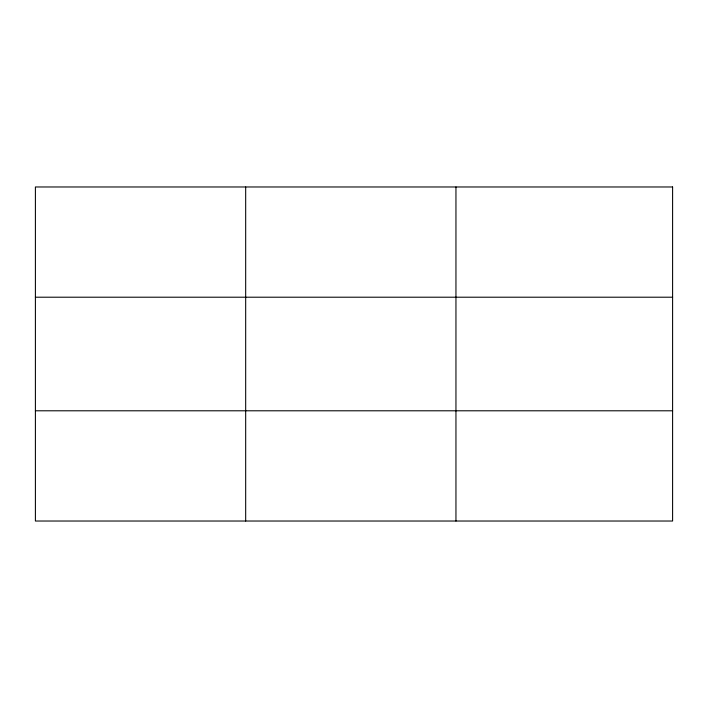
<?xml version="1.0" encoding="UTF-8"?>
<svg xmlns="http://www.w3.org/2000/svg" width="708" height="708" viewBox="0 0 708 708"><rect width="100%" height="100%" fill="white"/><g stroke="black" fill="none" stroke-linecap="round" stroke-linejoin="round"><path stroke-width="1.06" d="M455.952 186.974L455.952 521.026M35.4 297.21L672.6 297.21M35.4 410.79L672.6 410.79M245.676 186.974L245.676 521.026M672.6 186.974L672.6 521.026L35.4 521.026L35.4 186.974L672.6 186.974"/></g></svg>
